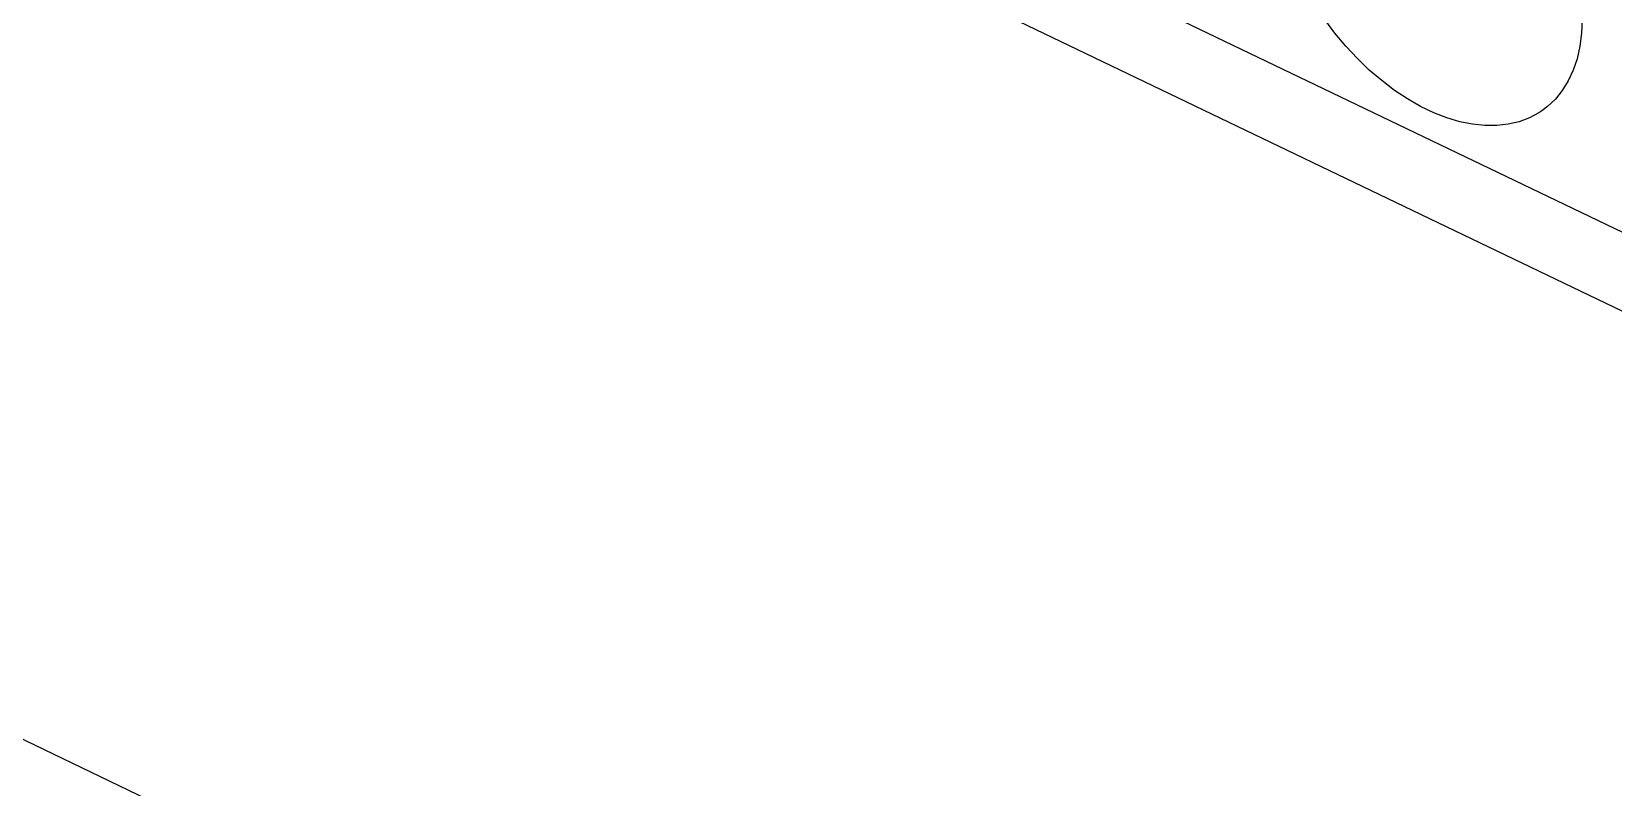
# Model space of a CAD drawing. Extents: x 0 to 420, y 0 to 297.
# Drawn here: x 180.61 to 196.3, y 180.69 to 188.18 of the extents above; entities that cross this region are included whole.
import ezdxf

# ---------------------------------------------------------------- set-up
doc = ezdxf.new("R2010")
doc.units = 0
doc.header["$LTSCALE"] = 23.1
doc.layers.add('40000_ISO', color=7, linetype='CONTINUOUS')

msp = doc.modelspace()

# ---------------------------------------------------------------- linework, layer by layer
at = {"layer": '40000_ISO', "color": 7, "linetype": 'CONTINUOUS'}
for p, q in [((221.158, 174.287), (167.747, 199.961)), ((220.838, 173.657), (167.427, 199.331)), ((210.729, 166.647), (157.318, 192.32)), ((193.539, 188.169), (193.437, 188.305)), ((195.99, 188.304), (195.984, 188.168)), ((193.647, 188.04), (193.539, 188.169)), ((195.984, 188.168), (195.967, 188.039)), ((193.761, 187.917), (193.647, 188.04)), ((195.967, 188.039), (195.94, 187.916)), ((193.879, 187.803), (193.761, 187.917)), ((194.003, 187.698), (193.879, 187.803)), ((195.902, 187.802), (195.853, 187.697)), ((195.94, 187.916), (195.902, 187.802)), ((194.129, 187.602), (194.003, 187.698)), ((195.853, 187.697), (195.794, 187.601)), ((194.257, 187.517), (194.129, 187.602)), ((194.387, 187.443), (194.257, 187.517)), ((195.726, 187.516), (195.648, 187.442)), ((195.794, 187.601), (195.726, 187.516)), ((194.518, 187.38), (194.387, 187.443)), ((194.648, 187.329), (194.518, 187.38)), ((194.776, 187.291), (194.648, 187.329)), ((195.468, 187.329), (195.367, 187.291)), ((195.562, 187.379), (195.468, 187.329)), ((195.592, 187.399), (195.562, 187.379)), ((195.648, 187.442), (195.592, 187.399)), ((194.903, 187.265), (194.776, 187.291)), ((195.026, 187.252), (194.903, 187.265)), ((195.145, 187.252), (195.026, 187.252)), ((195.258, 187.265), (195.145, 187.252)), ((195.367, 187.291), (195.258, 187.265))]:
    msp.add_line(p, q, dxfattribs=at)

doc.saveas('drawing.dxf')
